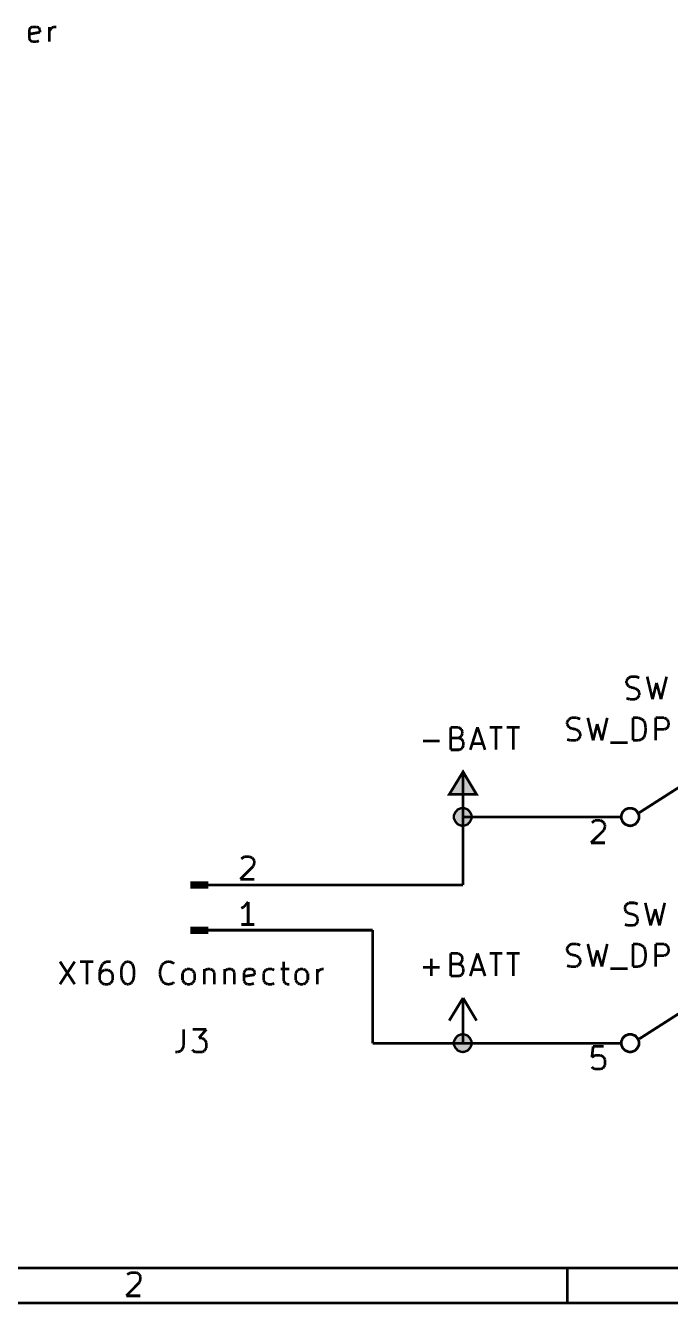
# Model space of a CAD drawing. Header units: millimetres. Extents: x 10 to 287, y 10 to 200.
# Drawn here: x 79.6 to 115.8, y 9.9 to 81.7 of the extents above; entities that cross this region are included whole.
import ezdxf

# ---------------------------------------------------------------- set-up
doc = ezdxf.new("R2010")
doc.units = ezdxf.units.MM
doc.layers.add('H', color=7, linetype='Continuous')
doc.layers.add('P', color=7, linetype='Continuous')

msp = doc.modelspace()

# ---------------------------------------------------------------- hatches: boundary and pattern name
at = {"layer": 'H', "linetype": 'Continuous'}
for points in [[(103.382, 38.559), (104.14, 39.829), (104.898, 38.559), (103.382, 38.559)], [(104.14, 36.812), (104.034, 36.812), (103.858, 36.883), (103.717, 37.024), (103.646, 37.2), (103.628, 37.306), (103.646, 37.412), (103.717, 37.588), (103.858, 37.712), (104.034, 37.8), (104.14, 37.8), (104.228, 37.8), (104.405, 37.712), (104.546, 37.588), (104.616, 37.412), (104.616, 37.306), (104.616, 37.2), (104.546, 37.024), (104.405, 36.883), (104.228, 36.812), (104.14, 36.812)], [(88.9, 33.355), (88.9, 33.602), (89.764, 33.602), (89.764, 33.355), (88.9, 33.355)], [(88.9, 30.815), (88.9, 31.062), (89.764, 31.062), (89.764, 30.815), (88.9, 30.815)], [(104.14, 24.112), (104.034, 24.112), (103.858, 24.201), (103.717, 24.324), (103.646, 24.5), (103.628, 24.606), (103.646, 24.712), (103.717, 24.888), (103.858, 25.012), (104.034, 25.1), (104.14, 25.1), (104.228, 25.1), (104.405, 25.012), (104.546, 24.888), (104.616, 24.712), (104.616, 24.606), (104.616, 24.5), (104.546, 24.324), (104.405, 24.201), (104.228, 24.112), (104.14, 24.112)]]:
    msp.add_hatch(color=256, dxfattribs=at).paths.add_polyline_path(points)

# ---------------------------------------------------------------- linework, layer by layer
at = {"layer": 'P'}
for points, const_width in [([(79.781, 81.492), (79.851, 81.633)], 0.152), ([(79.781, 81.015), (79.781, 81.492)], 0.152), ([(80.38, 81.368), (79.781, 81.262)], 0.152), ([(79.851, 81.633), (79.957, 81.668)], 0.152), ([(79.957, 81.668), (80.204, 81.668)], 0.152), ([(80.204, 81.668), (80.328, 81.633)], 0.152), ([(80.328, 81.633), (80.38, 81.492)], 0.152), ([(80.38, 81.492), (80.38, 81.368)], 0.152), ([(80.91, 80.839), (80.91, 81.668)], 0.152), ([(80.91, 81.439), (80.998, 81.545)], 0.152), ([(80.998, 81.545), (81.051, 81.633)], 0.152), ([(81.051, 81.633), (81.174, 81.668)], 0.152), ([(81.174, 81.668), (81.298, 81.668)], 0.152), ([(79.851, 80.892), (79.781, 81.015)], 0.152), ([(79.957, 80.839), (79.851, 80.892)], 0.152), ([(80.204, 80.839), (79.957, 80.839)], 0.152), ([(80.328, 80.892), (80.204, 80.839)], 0.152), ([(113.436, 45.12), (113.559, 45.191)], 0.152), ([(113.559, 45.191), (113.859, 45.191)], 0.152), ([(113.859, 45.191), (114.035, 45.12)], 0.152), ([(114.476, 45.191), (114.776, 43.921)], 0.152), ([(115.253, 43.921), (115.57, 45.191)], 0.152), ([(113.312, 44.944), (113.383, 45.067)], 0.152), ([(113.312, 44.838), (113.312, 44.944)], 0.152), ([(113.383, 44.715), (113.312, 44.838)], 0.152), ([(113.383, 45.067), (113.436, 45.12)], 0.152), ([(113.436, 44.644), (113.383, 44.715)], 0.152), ([(113.559, 44.591), (113.436, 44.644)], 0.152), ([(113.788, 44.538), (113.559, 44.591)], 0.152), ([(113.912, 44.468), (113.788, 44.538)], 0.152), ([(113.983, 44.415), (113.912, 44.468)], 0.152), ([(114.776, 43.921), (115.006, 44.838)], 0.152), ([(115.006, 44.838), (115.253, 43.921)], 0.152), ([(113.312, 43.974), (113.506, 43.921)], 0.152), ([(113.506, 43.921), (113.788, 43.921)], 0.152), ([(113.788, 43.921), (113.912, 43.974)], 0.152), ([(113.912, 43.974), (113.983, 44.062)], 0.152), ([(114.035, 44.291), (113.983, 44.415)], 0.152), ([(113.983, 44.062), (114.035, 44.15)], 0.152), ([(114.035, 44.15), (114.035, 44.291)], 0.152), ([(103.452, 41.081), (103.452, 42.351)], 0.152), ([(103.452, 42.351), (103.875, 42.351)], 0.152), ([(103.875, 42.351), (103.981, 42.28)], 0.152), ([(104.546, 41.081), (104.951, 42.351)], 0.152), ([(104.951, 42.351), (105.375, 41.081)], 0.152), ([(105.639, 42.351), (106.345, 42.351)], 0.152), ([(105.992, 41.081), (105.992, 42.351)], 0.152), ([(106.592, 42.351), (107.315, 42.351)], 0.152), ([(106.962, 41.081), (106.962, 42.351)], 0.152), ([(109.978, 42.633), (110.049, 42.757)], 0.152), ([(109.978, 42.527), (109.978, 42.633)], 0.152), ([(110.049, 42.404), (109.978, 42.527)], 0.152), ([(110.049, 42.757), (110.102, 42.81)], 0.152), ([(110.102, 42.333), (110.049, 42.404)], 0.152), ([(110.102, 42.81), (110.225, 42.88)], 0.152), ([(110.225, 42.28), (110.102, 42.333)], 0.152), ([(110.225, 42.88), (110.525, 42.88)], 0.152), ([(110.525, 42.88), (110.719, 42.81)], 0.152), ([(111.143, 42.88), (111.443, 41.61)], 0.152), ([(111.443, 41.61), (111.672, 42.527)], 0.152), ([(111.672, 42.527), (111.936, 41.61)], 0.152), ([(111.936, 41.61), (112.236, 42.88)], 0.152), ([(113.683, 41.61), (113.683, 42.88)], 0.152), ([(113.683, 42.88), (113.983, 42.88)], 0.152), ([(113.983, 42.88), (114.159, 42.81)], 0.152), ([(114.159, 42.81), (114.3, 42.704)], 0.152), ([(114.3, 42.704), (114.353, 42.58)], 0.152), ([(114.353, 42.58), (114.388, 42.333)], 0.152), ([(114.388, 42.333), (114.388, 42.157)], 0.152), ([(114.953, 41.61), (114.953, 42.88)], 0.152), ([(114.953, 42.88), (115.429, 42.88)], 0.152), ([(115.429, 42.88), (115.57, 42.81)], 0.152), ([(115.57, 42.81), (115.623, 42.757)], 0.152), ([(115.623, 42.333), (115.57, 42.28)], 0.152), ([(115.623, 42.757), (115.676, 42.633)], 0.152), ([(115.676, 42.457), (115.623, 42.333)], 0.152), ([(115.676, 42.633), (115.676, 42.457)], 0.152), ([(101.882, 41.575), (102.835, 41.575)], 0.152), ([(103.875, 41.751), (103.452, 41.751)], 0.152), ([(103.981, 41.787), (103.875, 41.751)], 0.152), ([(103.875, 41.751), (104.052, 41.698)], 0.152), ([(103.981, 42.28), (104.052, 42.228)], 0.152), ([(104.052, 41.875), (103.981, 41.787)], 0.152), ([(104.052, 42.228), (104.105, 42.104)], 0.152), ([(104.105, 41.998), (104.052, 41.875)], 0.152), ([(104.052, 41.698), (104.105, 41.61)], 0.152), ([(104.105, 42.104), (104.105, 41.998)], 0.152), ([(104.105, 41.61), (104.158, 41.522)], 0.152), ([(109.978, 41.663), (110.173, 41.61)], 0.152), ([(110.173, 41.61), (110.49, 41.61)], 0.152), ([(110.49, 42.228), (110.225, 42.28)], 0.152), ([(110.596, 42.157), (110.49, 42.228)], 0.152), ([(110.49, 41.61), (110.596, 41.663)], 0.152), ([(110.666, 42.104), (110.596, 42.157)], 0.152), ([(110.596, 41.663), (110.666, 41.751)], 0.152), ([(110.719, 41.981), (110.666, 42.104)], 0.152), ([(110.666, 41.751), (110.719, 41.839)], 0.152), ([(110.719, 41.839), (110.719, 41.981)], 0.152), ([(113.983, 41.61), (113.683, 41.61)], 0.152), ([(114.159, 41.663), (113.983, 41.61)], 0.152), ([(114.3, 41.787), (114.159, 41.663)], 0.152), ([(114.353, 41.928), (114.3, 41.787)], 0.152), ([(114.388, 42.157), (114.353, 41.928)], 0.152), ([(115.429, 42.228), (114.953, 42.228)], 0.152), ([(115.57, 42.28), (115.429, 42.228)], 0.152), ([(103.928, 41.081), (103.452, 41.081)], 0.152), ([(104.052, 41.134), (103.928, 41.081)], 0.152), ([(104.105, 41.204), (104.052, 41.134)], 0.152), ([(104.158, 41.31), (104.105, 41.204)], 0.152), ([(104.158, 41.522), (104.158, 41.31)], 0.152), ([(104.634, 41.434), (105.251, 41.434)], 0.152), ([(112.413, 41.487), (113.383, 41.487)], 0.152), ([(104.898, 38.576), (103.364, 38.576), (104.14, 39.846), (104.898, 38.576), (104.898, 38.576)], 0.152), ([(104.14, 37.306), (104.14, 39.846)], 0.152), ([(114.035, 37.553), (117.21, 39.582)], 0.152), ([(104.616, 37.306), (104.616, 37.412), (104.528, 37.588), (104.405, 37.73), (104.228, 37.8), (104.122, 37.818), (104.017, 37.8), (103.84, 37.73), (103.717, 37.588), (103.628, 37.412), (103.628, 37.306), (103.628, 37.218), (103.717, 37.042), (103.84, 36.901), (104.017, 36.83), (104.122, 36.812), (104.228, 36.83), (104.405, 36.901), (104.528, 37.042), (104.616, 37.218), (104.616, 37.306), (104.616, 37.306)], 0.132), ([(104.14, 37.306), (110.49, 37.306)], 0.152), ([(104.14, 33.496), (104.14, 37.306)], 0.152), ([(113.03, 37.306), (110.49, 37.306)], 0.152), ([(114.018, 37.306), (114.018, 37.412), (113.93, 37.588), (113.806, 37.73), (113.612, 37.8), (113.524, 37.8), (113.418, 37.8), (113.242, 37.73), (113.101, 37.588), (113.03, 37.412), (113.03, 37.306), (113.03, 37.218), (113.101, 37.042), (113.242, 36.901), (113.418, 36.83), (113.524, 36.812), (113.63, 36.83), (113.806, 36.901), (113.93, 37.042), (114.018, 37.218), (114.018, 37.306), (114.018, 37.306)], 0.152), ([(112.042, 36.565), (111.319, 35.86)], 0.152), ([(111.372, 36.989), (111.443, 37.042)], 0.152), ([(111.443, 37.042), (111.548, 37.13)], 0.152), ([(111.548, 37.13), (111.848, 37.13)], 0.152), ([(111.848, 37.13), (111.989, 37.042)], 0.152), ([(111.989, 37.042), (112.042, 36.989)], 0.152), ([(112.042, 36.989), (112.113, 36.865)], 0.152), ([(112.113, 36.759), (112.042, 36.565)], 0.152), ([(112.113, 36.865), (112.113, 36.759)], 0.152), ([(111.319, 35.86), (112.113, 35.86)], 0.152), ([(92.357, 34.537), (91.634, 33.814)], 0.152), ([(91.687, 34.96), (91.758, 35.013)], 0.152), ([(91.758, 35.013), (91.863, 35.084)], 0.152), ([(91.863, 35.084), (92.163, 35.084)], 0.152), ([(92.163, 35.084), (92.304, 35.013)], 0.152), ([(92.304, 35.013), (92.357, 34.96)], 0.152), ([(92.357, 34.96), (92.428, 34.837)], 0.152), ([(92.428, 34.731), (92.357, 34.537)], 0.152), ([(92.428, 34.837), (92.428, 34.731)], 0.152), ([(91.634, 33.814), (92.428, 33.814)], 0.152), ([(89.764, 33.355), (89.764, 33.62), (88.9, 33.62), (88.9, 33.355), (89.764, 33.355)], 0.152), ([(90.17, 33.496), (89.764, 33.496)], 0.152), ([(90.17, 33.496), (93.98, 33.496)], 0.152), ([(93.98, 33.496), (104.14, 33.496)], 0.152), ([(91.81, 32.244), (91.687, 32.191)], 0.152), ([(91.934, 32.367), (91.81, 32.244)], 0.152), ([(92.075, 32.544), (91.934, 32.367)], 0.152), ([(92.075, 31.274), (92.075, 32.544)], 0.152), ([(113.224, 32.244), (113.277, 32.367)], 0.152), ([(113.224, 32.138), (113.224, 32.244)], 0.152), ([(113.277, 32.367), (113.348, 32.42)], 0.152), ([(113.348, 32.42), (113.453, 32.491)], 0.152), ([(113.453, 32.491), (113.771, 32.491)], 0.152), ([(113.771, 32.491), (113.947, 32.42)], 0.152), ([(114.371, 32.491), (114.67, 31.221)], 0.152), ([(115.164, 31.221), (115.464, 32.491)], 0.152), ([(113.277, 32.015), (113.224, 32.138)], 0.152), ([(113.348, 31.944), (113.277, 32.015)], 0.152), ([(113.453, 31.891), (113.348, 31.944)], 0.152), ([(113.7, 31.838), (113.453, 31.891)], 0.152), ([(113.841, 31.768), (113.7, 31.838)], 0.152), ([(113.894, 31.715), (113.841, 31.768)], 0.152), ([(113.947, 31.591), (113.894, 31.715)], 0.152), ([(113.947, 31.45), (113.947, 31.591)], 0.152), ([(114.67, 31.221), (114.935, 32.138)], 0.152), ([(114.935, 32.138), (115.164, 31.221)], 0.152), ([(89.764, 30.815), (89.764, 31.08), (88.9, 31.08), (88.9, 30.815), (89.764, 30.815)], 0.152), ([(90.17, 30.956), (89.764, 30.956)], 0.152), ([(90.17, 30.956), (93.98, 30.956)], 0.152), ([(92.428, 31.274), (91.687, 31.274)], 0.152), ([(93.98, 30.956), (99.06, 30.956)], 0.152), ([(99.06, 30.956), (99.06, 24.606)], 0.152), ([(113.224, 31.274), (113.4, 31.221)], 0.152), ([(113.4, 31.221), (113.7, 31.221)], 0.152), ([(113.7, 31.221), (113.841, 31.274)], 0.152), ([(113.841, 31.274), (113.894, 31.362)], 0.152), ([(113.894, 31.362), (113.947, 31.45)], 0.152), ([(110.049, 30.057), (110.102, 30.11)], 0.152), ([(110.102, 30.11), (110.225, 30.18)], 0.152), ([(110.225, 30.18), (110.525, 30.18)], 0.152), ([(110.525, 30.18), (110.719, 30.11)], 0.152), ([(111.143, 30.18), (111.443, 28.91)], 0.152), ([(111.936, 28.91), (112.236, 30.18)], 0.152), ([(113.683, 28.91), (113.683, 30.18)], 0.152), ([(113.683, 30.18), (113.983, 30.18)], 0.152), ([(113.983, 30.18), (114.159, 30.11)], 0.152), ([(114.159, 30.11), (114.3, 30.004)], 0.152), ([(114.953, 28.91), (114.953, 30.18)], 0.152), ([(114.953, 30.18), (115.429, 30.18)], 0.152), ([(115.429, 30.18), (115.57, 30.11)], 0.152), ([(115.57, 30.11), (115.623, 30.057)], 0.152), ([(103.452, 28.381), (103.452, 29.651)], 0.152), ([(103.452, 29.651), (103.875, 29.651)], 0.152), ([(103.875, 29.651), (103.981, 29.58)], 0.152), ([(103.981, 29.58), (104.052, 29.528)], 0.152), ([(104.052, 29.528), (104.105, 29.404)], 0.152), ([(104.105, 29.404), (104.105, 29.298)], 0.152), ([(104.546, 28.381), (104.951, 29.651)], 0.152), ([(104.951, 29.651), (105.375, 28.381)], 0.152), ([(105.639, 29.651), (106.345, 29.651)], 0.152), ([(105.992, 28.381), (105.992, 29.651)], 0.152), ([(106.592, 29.651), (107.315, 29.651)], 0.152), ([(106.962, 28.381), (106.962, 29.651)], 0.152), ([(109.978, 29.933), (110.049, 30.057)], 0.152), ([(109.978, 29.827), (109.978, 29.933)], 0.152), ([(110.049, 29.704), (109.978, 29.827)], 0.152), ([(110.102, 29.633), (110.049, 29.704)], 0.152), ([(110.225, 29.58), (110.102, 29.633)], 0.152), ([(110.49, 29.528), (110.225, 29.58)], 0.152), ([(110.596, 29.457), (110.49, 29.528)], 0.152), ([(110.666, 29.404), (110.596, 29.457)], 0.152), ([(110.719, 29.281), (110.666, 29.404)], 0.152), ([(111.443, 28.91), (111.672, 29.827)], 0.152), ([(111.672, 29.827), (111.936, 28.91)], 0.152), ([(114.3, 30.004), (114.353, 29.88)], 0.152), ([(114.353, 29.88), (114.388, 29.633)], 0.152), ([(114.388, 29.457), (114.353, 29.228)], 0.152), ([(114.388, 29.633), (114.388, 29.457)], 0.152), ([(115.429, 29.528), (114.953, 29.528)], 0.152), ([(115.57, 29.58), (115.429, 29.528)], 0.152), ([(115.623, 29.633), (115.57, 29.58)], 0.152), ([(115.623, 30.057), (115.676, 29.933)], 0.152), ([(115.676, 29.757), (115.623, 29.633)], 0.152), ([(115.676, 29.933), (115.676, 29.757)], 0.152), ([(81.509, 29.192), (82.338, 27.922)], 0.152), ([(82.338, 29.192), (81.509, 27.922)], 0.152), ([(82.638, 29.192), (83.379, 29.192)], 0.152), ([(83.026, 27.922), (83.026, 29.192)], 0.152), ([(83.82, 28.893), (83.732, 28.646)], 0.152), ([(83.732, 28.646), (83.732, 28.152)], 0.152), ([(83.908, 29.069), (83.82, 28.893)], 0.152), ([(83.873, 28.646), (83.82, 28.593)], 0.152), ([(83.996, 28.716), (83.873, 28.646)], 0.152), ([(83.996, 29.122), (83.908, 29.069)], 0.152), ([(84.102, 29.192), (83.996, 29.122)], 0.152), ([(84.226, 28.716), (83.996, 28.716)], 0.152), ([(84.349, 29.192), (84.102, 29.192)], 0.152), ([(84.349, 28.646), (84.226, 28.716)], 0.152), ([(84.402, 28.593), (84.349, 28.646)], 0.152), ([(84.949, 28.716), (85.002, 28.945)], 0.152), ([(84.949, 28.416), (84.949, 28.716)], 0.152), ([(85.002, 28.945), (85.09, 29.069)], 0.152), ([(85.09, 29.069), (85.125, 29.122)], 0.152), ([(85.125, 29.122), (85.266, 29.192)], 0.152), ([(85.266, 29.192), (85.372, 29.192)], 0.152), ([(85.372, 29.192), (85.496, 29.122)], 0.152), ([(85.496, 29.122), (85.566, 29.069)], 0.152), ([(85.566, 29.069), (85.619, 28.945)], 0.152), ([(85.619, 28.945), (85.672, 28.716)], 0.152), ([(85.672, 28.716), (85.672, 28.416)], 0.152), ([(87.118, 28.646), (87.189, 28.893)], 0.152), ([(87.118, 28.452), (87.118, 28.646)], 0.152), ([(87.189, 28.893), (87.242, 29.016)], 0.152), ([(87.242, 29.016), (87.365, 29.122)], 0.152), ([(87.365, 29.122), (87.542, 29.192)], 0.152), ([(87.542, 29.192), (87.665, 29.192)], 0.152), ([(87.665, 29.192), (87.859, 29.122)], 0.152), ([(87.859, 29.122), (87.912, 29.069)], 0.152), ([(88.388, 28.54), (88.459, 28.646)], 0.152), ([(88.459, 28.646), (88.512, 28.716)], 0.152), ([(88.512, 28.716), (88.635, 28.769)], 0.152), ([(88.635, 28.769), (88.812, 28.769)], 0.152), ([(88.812, 28.769), (88.953, 28.716)], 0.152), ([(88.953, 28.716), (88.988, 28.646)], 0.152), ([(88.988, 28.646), (89.076, 28.54)], 0.152), ([(89.606, 28.769), (89.606, 27.922)], 0.152), ([(89.606, 28.646), (89.658, 28.716)], 0.152), ([(89.658, 28.716), (89.782, 28.769)], 0.152), ([(89.782, 28.769), (89.958, 28.769)], 0.152), ([(89.958, 28.769), (90.082, 28.716)], 0.152), ([(90.082, 28.716), (90.17, 28.593)], 0.152), ([(90.752, 28.769), (90.752, 27.922)], 0.152), ([(90.752, 28.646), (90.823, 28.716)], 0.152), ([(90.823, 28.716), (90.928, 28.769)], 0.152), ([(90.928, 28.769), (91.123, 28.769)], 0.152), ([(91.123, 28.769), (91.228, 28.716)], 0.152), ([(91.228, 28.716), (91.299, 28.593)], 0.152), ([(91.846, 28.593), (91.916, 28.716)], 0.152), ([(91.916, 28.716), (92.022, 28.769)], 0.152), ([(92.022, 28.769), (92.269, 28.769)], 0.152), ([(92.269, 28.769), (92.393, 28.716)], 0.152), ([(92.393, 28.716), (92.445, 28.593)], 0.152), ([(92.939, 28.54), (92.992, 28.646)], 0.152), ([(92.992, 28.646), (93.063, 28.716)], 0.152), ([(93.063, 28.716), (93.186, 28.769)], 0.152), ([(93.186, 28.769), (93.416, 28.769)], 0.152), ([(93.416, 28.769), (93.539, 28.716)], 0.152), ([(93.892, 28.769), (94.386, 28.769)], 0.152), ([(94.068, 29.192), (94.068, 28.099)], 0.152), ([(94.738, 28.54), (94.809, 28.646)], 0.152), ([(94.809, 28.646), (94.862, 28.716)], 0.152), ([(94.862, 28.716), (94.985, 28.769)], 0.152), ([(94.985, 28.769), (95.162, 28.769)], 0.152), ([(95.162, 28.769), (95.303, 28.716)], 0.152), ([(95.303, 28.716), (95.338, 28.646)], 0.152), ([(95.338, 28.646), (95.426, 28.54)], 0.152), ([(95.956, 27.922), (95.956, 28.769)], 0.152), ([(95.956, 28.54), (96.008, 28.646)], 0.152), ([(96.008, 28.646), (96.079, 28.716)], 0.152), ([(96.079, 28.716), (96.203, 28.769)], 0.152), ([(96.203, 28.769), (96.308, 28.769)], 0.152), ([(101.882, 28.875), (102.835, 28.875)], 0.152), ([(102.358, 28.381), (102.358, 29.351)], 0.152), ([(103.875, 29.051), (103.452, 29.051)], 0.152), ([(103.981, 29.087), (103.875, 29.051)], 0.152), ([(103.875, 29.051), (104.052, 28.998)], 0.152), ([(104.052, 29.175), (103.981, 29.087)], 0.152), ([(104.105, 29.298), (104.052, 29.175)], 0.152), ([(104.052, 28.998), (104.105, 28.91)], 0.152), ([(104.105, 28.91), (104.158, 28.822)], 0.152), ([(104.158, 28.822), (104.158, 28.61)], 0.152), ([(104.634, 28.734), (105.251, 28.734)], 0.152), ([(109.978, 28.963), (110.173, 28.91)], 0.152), ([(110.173, 28.91), (110.49, 28.91)], 0.152), ([(110.49, 28.91), (110.596, 28.963)], 0.152), ([(110.596, 28.963), (110.666, 29.051)], 0.152), ([(110.666, 29.051), (110.719, 29.139)], 0.152), ([(110.719, 29.139), (110.719, 29.281)], 0.152), ([(112.413, 28.787), (113.383, 28.787)], 0.152), ([(113.983, 28.91), (113.683, 28.91)], 0.152), ([(114.159, 28.963), (113.983, 28.91)], 0.152), ([(114.3, 29.087), (114.159, 28.963)], 0.152), ([(114.353, 29.228), (114.3, 29.087)], 0.152), ([(83.82, 28.593), (83.732, 28.452)], 0.152), ([(83.732, 28.152), (83.82, 28.046)], 0.152), ([(83.82, 28.046), (83.873, 27.975)], 0.152), ([(83.873, 27.975), (83.996, 27.922)], 0.152), ([(84.226, 27.922), (84.349, 27.975)], 0.152), ([(84.349, 27.975), (84.402, 28.046)], 0.152), ([(84.473, 28.452), (84.402, 28.593)], 0.152), ([(84.402, 28.046), (84.473, 28.152)], 0.152), ([(84.473, 28.152), (84.473, 28.452)], 0.152), ([(85.002, 28.152), (84.949, 28.416)], 0.152), ([(85.09, 28.046), (85.002, 28.152)], 0.152), ([(85.125, 27.975), (85.09, 28.046)], 0.152), ([(85.266, 27.922), (85.125, 27.975)], 0.152), ([(85.496, 27.975), (85.372, 27.922)], 0.152), ([(85.566, 28.046), (85.496, 27.975)], 0.152), ([(85.619, 28.152), (85.566, 28.046)], 0.152), ([(85.672, 28.416), (85.619, 28.152)], 0.152), ([(87.189, 28.24), (87.118, 28.452)], 0.152), ([(87.242, 28.099), (87.189, 28.24)], 0.152), ([(87.365, 27.975), (87.242, 28.099)], 0.152), ([(87.542, 27.922), (87.365, 27.975)], 0.152), ([(87.859, 27.975), (87.665, 27.922)], 0.152), ([(87.912, 28.046), (87.859, 27.975)], 0.152), ([(88.388, 28.152), (88.388, 28.54)], 0.152), ([(88.459, 28.046), (88.388, 28.152)], 0.152), ([(88.512, 27.975), (88.459, 28.046)], 0.152), ([(88.635, 27.922), (88.512, 27.975)], 0.152), ([(88.953, 27.975), (88.812, 27.922)], 0.152), ([(88.988, 28.046), (88.953, 27.975)], 0.152), ([(89.076, 28.152), (88.988, 28.046)], 0.152), ([(89.076, 28.54), (89.076, 28.152)], 0.152), ([(90.17, 28.593), (90.17, 27.922)], 0.152), ([(91.299, 28.593), (91.299, 27.922)], 0.152), ([(91.846, 28.099), (91.846, 28.593)], 0.152), ([(92.445, 28.452), (91.846, 28.363)], 0.152), ([(91.916, 27.975), (91.846, 28.099)], 0.152), ([(92.022, 27.922), (91.916, 27.975)], 0.152), ([(92.393, 27.975), (92.269, 27.922)], 0.152), ([(92.445, 28.593), (92.445, 28.452)], 0.152), ([(92.939, 28.152), (92.939, 28.54)], 0.152), ([(92.992, 28.046), (92.939, 28.152)], 0.152), ([(93.063, 27.975), (92.992, 28.046)], 0.152), ([(93.186, 27.922), (93.063, 27.975)], 0.152), ([(93.539, 27.975), (93.416, 27.922)], 0.152), ([(94.068, 28.099), (94.156, 27.975)], 0.152), ([(94.156, 27.975), (94.262, 27.922)], 0.152), ([(94.738, 28.152), (94.738, 28.54)], 0.152), ([(94.809, 28.046), (94.738, 28.152)], 0.152), ([(94.862, 27.975), (94.809, 28.046)], 0.152), ([(94.985, 27.922), (94.862, 27.975)], 0.152), ([(95.303, 27.975), (95.162, 27.922)], 0.152), ([(95.338, 28.046), (95.303, 27.975)], 0.152), ([(95.426, 28.152), (95.338, 28.046)], 0.152), ([(95.426, 28.54), (95.426, 28.152)], 0.152), ([(103.928, 28.381), (103.452, 28.381)], 0.152), ([(104.052, 28.434), (103.928, 28.381)], 0.152), ([(104.105, 28.504), (104.052, 28.434)], 0.152), ([(104.158, 28.61), (104.105, 28.504)], 0.152), ([(83.996, 27.922), (84.226, 27.922)], 0.152), ([(85.372, 27.922), (85.266, 27.922)], 0.152), ([(87.665, 27.922), (87.542, 27.922)], 0.152), ([(88.812, 27.922), (88.635, 27.922)], 0.152), ([(92.269, 27.922), (92.022, 27.922)], 0.152), ([(93.416, 27.922), (93.186, 27.922)], 0.152), ([(94.262, 27.922), (94.386, 27.922)], 0.152), ([(95.162, 27.922), (94.985, 27.922)], 0.152), ([(103.364, 25.876), (104.14, 27.146)], 0.152), ([(104.14, 24.606), (104.14, 27.146)], 0.152), ([(104.14, 27.146), (104.898, 25.876)], 0.152), ([(114.035, 24.853), (117.21, 26.882)], 0.152), ([(88.459, 25.382), (88.459, 24.465)], 0.152), ([(88.953, 25.382), (89.729, 25.382)], 0.152), ([(89.729, 25.382), (89.306, 24.906)], 0.152), ([(104.616, 24.606), (104.616, 24.712), (104.528, 24.888), (104.405, 25.03), (104.228, 25.1), (104.122, 25.118), (104.017, 25.1), (103.84, 25.03), (103.717, 24.888), (103.628, 24.712), (103.628, 24.606), (103.628, 24.518), (103.717, 24.342), (103.84, 24.201), (104.017, 24.13), (104.122, 24.112), (104.228, 24.13), (104.405, 24.201), (104.528, 24.342), (104.616, 24.518), (104.616, 24.606), (104.616, 24.606)], 0.132), ([(114.018, 24.606), (114.018, 24.712), (113.93, 24.888), (113.806, 25.03), (113.612, 25.1), (113.524, 25.1), (113.418, 25.1), (113.242, 25.03), (113.101, 24.888), (113.03, 24.712), (113.03, 24.606), (113.03, 24.518), (113.101, 24.342), (113.242, 24.201), (113.418, 24.13), (113.524, 24.112), (113.63, 24.13), (113.806, 24.201), (113.93, 24.342), (114.018, 24.518), (114.018, 24.606), (114.018, 24.606)], 0.152), ([(88.459, 24.465), (88.388, 24.289)], 0.152), ([(89.306, 24.906), (89.482, 24.906)], 0.152), ([(89.482, 24.906), (89.606, 24.818)], 0.152), ([(89.606, 24.818), (89.658, 24.783)], 0.152), ([(89.658, 24.783), (89.729, 24.642)], 0.152), ([(89.729, 24.342), (89.658, 24.253)], 0.152), ([(89.729, 24.642), (89.729, 24.342)], 0.152), ([(99.06, 24.606), (104.14, 24.606)], 0.152), ([(104.14, 24.606), (110.49, 24.606)], 0.152), ([(113.03, 24.606), (110.49, 24.606)], 0.152), ([(111.443, 24.43), (111.372, 23.813)], 0.152), ([(112.042, 24.43), (111.443, 24.43)], 0.152), ([(88.106, 24.112), (87.983, 24.112)], 0.152), ([(88.283, 24.165), (88.106, 24.112)], 0.152), ([(88.388, 24.289), (88.283, 24.165)], 0.152), ([(88.988, 24.165), (88.953, 24.253)], 0.152), ([(89.129, 24.112), (88.988, 24.165)], 0.152), ([(89.482, 24.112), (89.129, 24.112)], 0.152), ([(89.606, 24.165), (89.482, 24.112)], 0.152), ([(89.658, 24.253), (89.606, 24.165)], 0.152), ([(111.372, 23.813), (111.443, 23.865)], 0.152), ([(111.443, 23.865), (111.548, 23.936)], 0.152), ([(111.548, 23.936), (111.848, 23.936)], 0.152), ([(111.848, 23.936), (111.989, 23.865)], 0.152), ([(111.989, 23.865), (112.042, 23.813)], 0.152), ([(112.042, 23.813), (112.113, 23.689)], 0.152), ([(112.113, 23.689), (112.113, 23.372)], 0.152), ([(111.443, 23.195), (111.372, 23.283)], 0.152), ([(111.548, 23.16), (111.443, 23.195)], 0.152), ([(111.848, 23.16), (111.548, 23.16)], 0.152), ([(111.989, 23.195), (111.848, 23.16)], 0.152), ([(112.042, 23.283), (111.989, 23.195)], 0.152), ([(112.113, 23.372), (112.042, 23.283)], 0.152), ([(11.977, 11.994), (285.009, 11.994)], 0.152), ([(85.284, 11.624), (85.372, 11.677)], 0.152), ([(85.372, 11.677), (85.496, 11.73)], 0.152), ([(85.496, 11.73), (85.796, 11.73)], 0.152), ([(85.796, 11.73), (85.919, 11.677)], 0.152), ([(85.919, 11.677), (85.972, 11.624)], 0.152), ([(85.972, 11.624), (86.025, 11.501)], 0.152), ([(86.025, 11.501), (86.025, 11.359)], 0.152), ([(109.996, 11.994), (109.996, 10.019)], 0.152), ([(85.972, 11.183), (85.231, 10.425)], 0.152), ([(86.025, 11.359), (85.972, 11.183)], 0.152), ([(10.001, 10.019), (286.985, 10.019)], 0.152), ([(85.231, 10.425), (86.025, 10.425)], 0.152)]:
    msp.add_lwpolyline(points, dxfattribs=dict(at, const_width=const_width))

doc.saveas('drawing.dxf')
